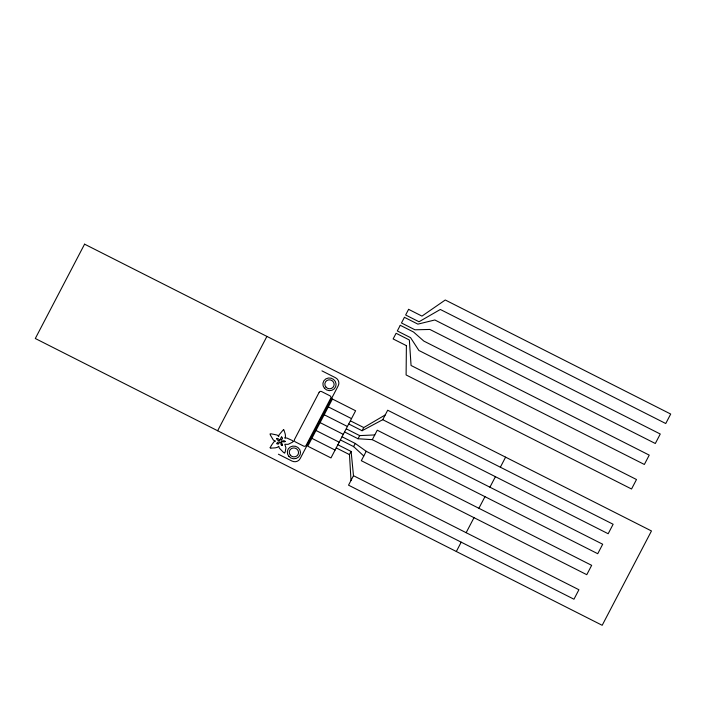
<?xml version="1.0" encoding="UTF-8"?>
<svg xmlns="http://www.w3.org/2000/svg" width="706" height="706" viewBox="0 0 706 706"><rect width="100%" height="100%" fill="white"/><g stroke="black" fill="none" stroke-linecap="round" stroke-linejoin="round"><path stroke-width="1.06" d="M282.285 438.417L282.303 438.294A3.248 3.098 19.3 0 0 282.232 437.482L281.562 436.952M281.447 441.232L283.794 440.712A1.906 1.818 19.3 0 1 285.171 441.312M271.298 445.539L273.857 441.903A2.692 2.568 19.3 0 1 274.299 441.647A9.557 9.107 19.3 0 1 274.59 441.532L275.216 441.135M271.042 446.06L270.769 446.58A18.4 17.535 19.3 0 1 270.124 447.701M217.633 430.748L266.912 336.409M337.865 444.745L351.12 451.461L349.329 454.735M342.031 436.767L355.286 443.483L353.529 446.686M344.757 432.046L358.021 438.753L359.804 435.373M382.74 419.691L608.175 533.736L613.126 524.258L387.691 410.221L382.74 419.691L362.081 430.722L363.731 427.58L385.211 414.951M353.485 475.694L348.535 485.172L573.96 599.217L578.911 589.739L353.485 475.694L351.12 451.461M366.229 451.302L361.322 460.7L586.774 574.684L591.663 565.338L366.229 451.302L355.286 443.483M372.3 439.67L377.251 430.201L602.686 544.238L597.735 553.716L372.3 439.67L358.021 438.753M456.323 551.501L461.203 542.173M466.145 532.695L474.017 517.639M478.897 508.294L484.969 496.671M489.92 487.193L495.409 476.691M500.36 467.213L505.602 457.161M278.782 436.352L278.914 435.717A9.557 9.107 19.3 0 1 278.941 435.408A2.692 2.568 19.3 0 1 279.046 434.922L282.638 430.598A18.4 17.535 19.3 0 0 283.53 429.654M280.776 442.132L281.006 444.471A1.906 1.818 19.3 0 0 282.021 445.557M293.387 441.365L293.14 441.594A9.257 8.816 19.3 0 1 292.337 442.265L288.136 444.339L284.818 444.286L285.921 447.789L285.189 451.866A9.257 8.816 19.3 0 1 284.792 452.828L284.659 453.12A8.384 7.995 19.3 0 1 283.556 452.458L279.426 448.222A3.998 3.812 19.3 0 1 278.967 446.88L278.861 446.483M278.296 443.8L278.173 443.845A3.248 3.098 19.3 0 1 277.361 444.039L276.628 443.589A3.036 2.895 19.3 0 1 279.17 441.885M278.641 446.316L278.217 446.624A2.524 2.409 19.3 0 1 277.264 447.401L275.543 447.789A31.232 29.767 19.3 0 0 274.819 447.895L271.051 448.107M374.78 434.931L359.663 435.611L346.408 428.895M285.092 438.099L285.506 438.073A3.998 3.812 19.3 0 1 286.963 438.064L292.39 440.562A8.384 7.995 19.3 0 1 293.387 441.259M280.962 442.132L281.5 442.512A6.054 5.772 19.3 0 1 282.118 444.127M270.769 448.028L270.504 447.966A1.827 1.739 19.3 0 1 270.169 447.878L270.169 447.869M275.146 441.003L274.89 440.897A7.89 7.519 19.3 0 1 273.813 440.332A13.546 12.911 19.3 0 1 273.319 440.014L270.407 435.108A6.292 6.001 19.3 0 1 270.071 433.925A6.292 6.001 19.3 0 1 271.333 433.846L277.034 435.02A13.546 12.911 19.3 0 1 277.502 435.373A7.89 7.519 19.3 0 1 278.385 436.184L278.57 436.387M321.945 370.871L335.474 377.719A6.169 5.877 19.3 0 1 338.245 385.714L300.165 458.609A6.169 5.877 19.3 0 1 291.94 461.044L278.411 454.205M328.299 406.885L351.509 418.623M350.467 420.873L363.581 427.457M348.826 424.015L362.081 430.722M324.195 414.749L347.405 426.486M320.092 422.612L343.292 434.349M340.389 439.917L353.644 446.624L363.775 455.997M315.979 430.475L339.189 442.212M336.215 447.895L349.479 454.602L351.006 480.433M311.875 438.329L335.076 450.075M283.644 429.592L283.715 429.645A1.827 1.739 19.3 0 1 283.891 429.892L285.198 433.925A31.232 29.767 19.3 0 0 285.321 434.622L285.48 436.334A2.524 2.409 19.3 0 1 285.083 437.393L284.853 437.949M281.544 441.488L281.712 441.603A1.836 1.747 19.3 0 0 282.109 441.674L283.697 441.824A2.03 1.933 19.3 0 0 285.145 441.506M276.708 438.488A2.727 2.603 19.3 0 1 279.408 439.988M279.461 439.962A1.668 1.597 19.3 0 1 279.541 440.447M282.215 444.462A1.897 1.809 19.3 0 1 282.321 445.186A0.909 0.865 19.3 0 1 282.082 445.424M279.594 442.203A1.421 1.35 19.3 0 1 279.32 442.75L279.205 442.953A2.877 2.745 19.3 0 1 278.34 443.862M280.697 439.829A3.036 2.895 19.3 0 1 281.606 437.005M281.138 440.12A1.421 1.35 19.3 0 0 281.588 439.697L281.747 439.529A2.877 2.745 19.3 0 0 282.365 438.444M276.611 438.62A2.727 2.603 19.3 0 0 278.914 440.65A1.668 1.597 19.3 0 0 279.408 440.623M406.391 345.658L406.109 374.957L631.543 489.002L636.494 479.524L411.06 365.479L409.356 339.983L396.101 333.267L393.136 338.951L406.4 345.64M84.579 244.17L35.3 338.509L602.192 625.295L651.47 530.956L84.579 244.17M319.147 392.315L294.508 439.485A1.862 1.774 19.3 0 0 295.346 441.894L303.633 446.086A1.862 1.774 19.3 0 0 306.113 445.354L330.752 398.184A1.862 1.774 19.3 0 0 329.914 395.775L321.627 391.583A1.862 1.774 19.3 0 0 319.147 392.315M332.411 399.022L307.772 446.192L330.973 457.929L355.612 410.768L332.411 399.022M400.267 325.298L397.31 330.955L410.565 337.662L418.896 350.476L644.357 464.469L649.238 455.123L423.812 341.077L413.522 332.005L400.267 325.298M404.432 317.321L401.476 322.977L414.943 329.79L429.883 329.455L655.309 443.5L660.26 434.022L434.834 319.977L417.899 324.133L404.432 317.321M408.597 309.343L405.641 315L419.011 321.76L440.323 309.475L665.749 423.521L670.7 414.043L445.265 299.997L421.967 316.103L408.597 309.343M290.334 455.193A4.677 4.457 19.3 0 0 298.276 454.09A4.677 4.457 19.3 0 0 293.105 447.983A4.677 4.457 19.3 0 0 290.334 455.193M324.407 388.221A6.645 6.328 19.3 0 0 335.685 386.694A6.645 6.328 19.3 0 0 328.378 378.001A6.645 6.328 19.3 0 0 324.407 388.221M288.833 456.358A6.645 6.328 19.3 0 0 300.112 454.796A6.645 6.328 19.3 0 0 292.769 446.121A6.645 6.328 19.3 0 0 288.833 456.358M325.907 387.065A4.677 4.457 19.3 0 0 333.85 385.988A4.677 4.457 19.3 0 0 328.705 379.863A4.677 4.457 19.3 0 0 325.907 387.065"/></g></svg>
